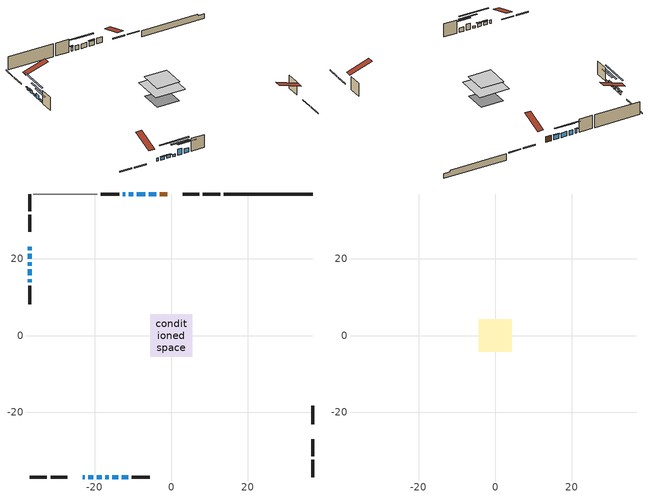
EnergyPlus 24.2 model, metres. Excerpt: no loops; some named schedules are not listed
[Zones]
conditioned space
 floor adiabatic (AdiabaticFloorConstruction): -5.54,-5.54 -5.54,5.54 5.54,5.54 5.54,-5.54 z2.97
 floor foundation (Slab1 construction): -4.03,-4.03 -4.03,4.03 4.03,4.03 4.03,-4.03 z-1.82
 wall outside (RimJoist1 construction): 12.74,36.93 8.25,36.93 / -36.93,-36.93 -32.43,-36.93 / -36.93,36.93 -36.93,32.43 / 36.93,-36.93 36.93,-32.43 z0.53:0.83
 wall outside (RimJoist2 construction): 7.32,36.93 2.96,36.93 / -31.5,-36.93 -27.14,-36.93 / -36.93,31.5 -36.93,27.14 / 36.93,-31.5 36.93,-27.14 z0.53:0.83
 wall outside (AdiabaticWallConstruction 1): -1.08,36.93 -3.04,36.93 z0.53:2.56
 wall outside (AdiabaticWallConstruction): -23.11,-36.93 -22.61,-36.93 z0.53:1.75; -3.96,36.93 -5.89,36.93 / -9.89,36.93 -11.11,36.93 / -12.03,36.93 -12.64,36.93 z0.53:2.21; -21.68,-36.93 -20.36,-36.93 / -36.93,21.31 -36.93,19.99 / -19.43,-36.93 -18.11,-36.93 z0.53:1.7; -36.93,23.11 -36.93,22.24 / -36.93,14.74 -36.93,13.88 z0.53:1.42; -17.18,-36.93 -16.34,-36.93 / -36.93,19.07 -36.93,18.22 z0.53:1.29; -6.82,36.93 -8.96,36.93 z0.53:2.18; -15.42,-36.93 -13.81,-36.93 z0.53:2.76; -12.89,-36.93 -11.26,-36.93 / -36.93,17.3 -36.93,15.67 z0.53:2.16
 wall outside (Wall1 construction): -13.57,36.93 -18.35,36.93 / -10.33,-36.93 -5.55,-36.93 / -36.93,12.95 -36.93,8.17 / 36.93,-23.1 36.93,-18.32 z0.53:5.41
 wall foundation (FoundationWall1 construction): 13.67,36.93,-1.82 13.67,36.93,0.53 34.6,36.93,0.53 34.6,36.93,-0.02 36.93,36.93,-0.02 36.93,36.93,-1.82
 wall adiabatic (Wall3 construction): -19.28,36.93 -36,36.93 z0.53:5.41
 window (WindowConstruction 12): -23.1,-36.93 -22.61,-36.93 z0.53:1.75
 window (WindowConstruction 7): -3.97,36.93 -5.89,36.93 z0.53:2.21
 window (WindowConstruction 8): -21.68,-36.93 -20.36,-36.93 z0.53:1.7
 window (WindowConstruction 9): -36.93,23.1 -36.93,22.24 z0.53:1.42
 window (WindowConstruction 10): -36.93,21.31 -36.93,19.99 z0.53:1.7
 window (WindowConstruction 11): -19.43,-36.93 -18.11,-36.93 z0.53:1.7
 window (WindowConstruction 13): -17.18,-36.93 -16.34,-36.93 z0.53:1.29
 window (WindowConstruction 14): -36.93,19.06 -36.93,18.23 z0.53:1.29
 window (WindowConstruction): -6.82,36.93 -8.96,36.93 z0.53:2.18
 window (WindowConstruction 1): -15.41,-36.93 -13.81,-36.93 z0.53:2.76
 window (WindowConstruction 2): -12.89,-36.93 -11.26,-36.93 z0.53:2.15
 window (WindowConstruction 3): -36.93,17.3 -36.93,15.67 z0.53:2.15
 window (WindowConstruction 4): -36.93,14.74 -36.93,13.88 z0.53:1.42
 window (WindowConstruction 5): -9.89,36.93 -11.11,36.93 z0.53:2.21
 window (WindowConstruction 6): -12.03,36.93 -12.64,36.93 z0.53:2.21
 door (Door): -1.08,36.93 -3.04,36.93 z0.53:2.56
 ceiling adiabatic (AdiabaticFloorConstruction): 5.54,-5.54 5.54,5.54 -5.54,5.54 -5.54,-5.54 z2.97
attic - vented
 floor to conditioned space (Floor1 construction Reversed): -4.24,-4.24 -4.24,4.24 4.24,4.24 4.24,-4.24 z5.41
 roof outside (Roof1 construction): -0.15,36.93,5.41 -0.15,28.66,8.16 2.03,28.66,8.16 2.03,36.93,5.41; -24.03,-36.93,5.41 -24.03,-28.66,8.16 -26.21,-28.66,8.16 -26.21,-36.93,5.41; -36.93,24.03,5.41 -28.66,24.03,8.16 -28.66,26.21,8.16 -36.93,26.21,5.41; 36.93,-24.03,5.41 28.66,-24.03,8.16 28.66,-26.21,8.16 36.93,-26.21,5.41
shading: -6.1,36.93 -3.76,36.93 -3.76,37.34 -6.1,37.34 z2.41; -20.16,-36.93 -21.88,-36.93 -21.88,-37.34 -20.16,-37.34 z1.9; -36.93,22.04 -36.93,23.31 -37.34,23.31 -37.34,22.04 z1.62; -36.93,19.79 -36.93,21.51 -37.34,21.51 -37.34,19.79 z1.9; -17.91,-36.93 -19.63,-36.93 -19.63,-37.34 -17.91,-37.34 z1.9; -11.25,-36.93 -22.27,-36.93 -22.27,-37.34 -11.25,-37.34 z6.38; -36.93,13.14 -36.93,24.15 -37.34,24.15 -37.34,13.14 z6.38; -11.56,36.93 -4.22,36.93 -4.22,37.34 -11.56,37.34 z4.78; -11.21,-36.93 -18.01,-36.93 -18.01,-37.34 -11.21,-37.34 z5.36; -8.66,-36.93 -15.49,-36.93 -15.49,-37.34 -8.66,-37.34 z4.75; -36.93,13.07 -36.93,19.9 -37.34,19.9 -37.34,13.07 z4.75; -36.93,11.28 -36.93,17.34 -37.34,17.34 -37.34,11.28 z4.02; -13.71,36.93 -7.29,36.93 -7.29,37.34 -13.71,37.34 z4.81; -12.84,36.93 -11.83,36.93 -11.83,37.34 -12.84,37.34 z2.41
[Building]
Building 1: Terrain=Suburbs
[Site:Location]
Toronto Intl AP_ON: Latitude {deg}=43.68; Longitude {deg}=-79.63; Time Zone {hr}=-5; Elevation {m}=173; Keep Site Location Information=Yes
[Site:GroundTemperature:Shallow]
4.59119, 2.66285, 2.50842, 3.42352, 7.09712, 10.7536, 13.9236, 15.9317, 16.1023, 14.4691, 11.3799, 7.83558
[Site:WaterMainsTemperature]
Calculation Method=Schedule; Temperature Schedule=mains temperature schedule
[Material] Roughness=Rough; Thermal Absorptance=0.9
Name | Thickness {m} | Conductivity {W/m-K} | Density {kg/m3} | Specific Heat {J/kg-K} | Solar Absorptance | Visible Absorptance
asphalt or fiberglass shingles | 0.00635 | 0.162714 | 1121.4 | 1465.45 | 0.4 | 0.4
ceiling loosefill ins | 0.0846667 | 0.0480833 | 16.02 | 1046.75 | 0.7 | 0.7
ceiling stud and cavity | 0.1397 | 0.0901559 | 65.682 | 1177.47 | 0.7 | 0.7
concrete 4.0 in. | 0.1016 | 1.803125 | 2242.8 | 837.4 | 0.7 | 0.7
concrete 8.0 in. | 0.2032 | 1.803125 | 2242.8 | 837.4 | 0.7 | 0.7
door material | 0.04445 | 0.053851 | 512.64 | 1214.23 | 0.7 | 0.7
exterior vertical ins | 0.00200675 | 0.029427 | 32.04 | 1214.23 | 0.7 | 0.7
floor covering | 0.0127 | 0.0433444 | 54.468 | 1339.84 | 0.6 | 0.6
floor rigid ins; wall rigid ins | 0.512978 | 0.029427 | 32.04 | 1214.23 | 0.7 | 0.7
floor stud and cavity | 0.1397 | 1.75129 | 37.0049 | 1207.88 | 0.7 | 0.7
furniture material conditioned space 1 | 0.1524 | 0.115458 | 640.8 | 1214.23 | 0.6 | 0.6
gypsum board | 0.0127 | 0.160291 | 801 | 837.4 | 0.6 | 0.6
gypsum board 1 | 0.0127 | 0.160291 | 801 | 837.4 | 0.7 | 0.7
osb sheathing 0.5 in. | 0.0127 | 0.115458 | 512.64 | 1214.23 | 0.7 | 0.7
osb sheathing 0.5 in. 1 | 0.0127 | 0.115458 | 512.64 | 1214.23 | 0.4 | 0.4
osb sheathing 0.75 in. | 0.01905 | 0.115458 | 512.64 | 1214.23 | 0.7 | 0.7
osb sheathing 2.0 in. | 0.0508 | 0.115458 | 512.64 | 1214.23 | 0.7 | 0.7
rim joist stud and cavity | 0.0508 | 0.0452492 | 125.044 | 1163.47 | 0.6 | 0.6
rim joist stud and cavity 1 | 0.0508 | 0.0351153 | 125.044 | 1163.47 | 0.6 | 0.6
wall stud and cavity | 0.1397 | 0.0823012 | 139.0536 | 1170.24 | 0.7 | 0.7
wall stud and cavity 1 | 0.1397 | 0.0750922 | 139.0536 | 1170.24 | 0.7 | 0.7
wall stud and cavity 2 | 0.0889 | 0.380278 | 52.3479 | 1209.89 | 0.7 | 0.7
wall stud and cavity 3 | 0.0889 | 0.391764 | 83.0341 | 1211.67 | 0.7 | 0.7
wood siding | 0.0254 | 0.102417 | 544.68 | 1172.36 | 0.4 | 0.4
wood siding 1; wood siding 2; wood siding 3 | 0.0254 | 0.102417 | 544.68 | 1172.36 | 0.7 | 0.7
[WindowMaterial:SimpleGlazingSystem]
Name | U-Factor {W/m2-K} | Solar Heat Gain Coefficient
WindowMaterial | 2.89692 | 0.65
WindowMaterial 1 | 2.975272 | 0.59
WindowMaterial 2 | 2.89578 | 0.69
WindowMaterial 3 | 3.03035 | 0.5
WindowMaterial 4 | 2.97868 | 0.55
WindowMaterial 5 | 2.90032 | 0.65
WindowMaterial 6 | 2.918492 | 0.67
WindowMaterial 7 | 2.97981 | 0.57
WindowMaterial 8 | 3.09565 | 0.61
WindowMaterial 9 | 3.04 | 0.48
[Construction]
AdiabaticFloorConstruction: floor stud and cavity, floor rigid ins, osb sheathing 0.75 in., floor covering
AdiabaticWallConstruction: wood siding 2, wall rigid ins, wall stud and cavity 2, gypsum board
AdiabaticWallConstruction 1: wood siding 3, wall rigid ins, wall stud and cavity 2, gypsum board
Door: door material
Floor1 construction Reversed: gypsum board, ceiling stud and cavity, ceiling loosefill ins
FoundationWall1 construction: concrete 8.0 in., gypsum board 1
furniture construction conditioned space 1: furniture material conditioned space 1
PartitionWallConstruction: gypsum board, wall stud and cavity 3, gypsum board
RimJoist1 construction: wood siding 1, osb sheathing 2.0 in., rim joist stud and cavity
RimJoist2 construction: wood siding 1, osb sheathing 2.0 in., rim joist stud and cavity 1
Roof1 construction: asphalt or fiberglass shingles
Slab1 construction: concrete 4.0 in.
Wall1 construction: wood siding, osb sheathing 0.5 in., wall stud and cavity, gypsum board
Wall3 construction: osb sheathing 0.5 in. 1, wall stud and cavity 1, gypsum board
WindowConstruction: WindowMaterial
WindowConstruction 1: WindowMaterial 1
WindowConstruction 10; WindowConstruction 8: WindowMaterial 6
WindowConstruction 11: WindowMaterial 7
WindowConstruction 12: WindowMaterial 8
WindowConstruction 13; WindowConstruction 14: WindowMaterial 9
WindowConstruction 2; WindowConstruction 3: WindowMaterial 2
WindowConstruction 4; WindowConstruction 9: WindowMaterial 3
WindowConstruction 5; WindowConstruction 6: WindowMaterial 4
WindowConstruction 7: WindowMaterial 5
[Zone] Multiplier=1; Part of Total Floor Area=Yes
Name | Volume {m3}
attic - vented | 32.2329
conditioned space | 582.3
[Space]
Name | Zone | Volume {m3}
attic - vented 1 | attic - vented | 32.2329
conditioned space 1 | conditioned space | 582.3
[ZoneInfiltration:EffectiveLeakageArea]
infil attic - vented 1: Zone or Space=attic - vented 1; Schedule=Always On Discrete; Effective Air Leakage Area {cm2}=2981.38; Stack Coefficient=0.000191637; Wind Coefficient=9.3532e-06
[ZoneMixing]
whole house fan mix: Zone or Space=attic - vented; Schedule=Always On Continuous; Design Flow Rate Calculation Method=Flow/Zone; Design Flow Rate {m3/s}=0; Source Zone or Space=conditioned space
[SurfaceProperty:ExposedFoundationPerimeter]
Slab1: Exposed Perimeter Calculation Method=TotalExposedPerimeter; Total Exposed Perimeter {m}=23.256
[InternalMass] Zone or ZoneList=conditioned space; Space or SpaceList=conditioned space 1
Name | Construction | Surface Area {m2}
furniture mass conditioned space 1 | furniture construction conditioned space 1 | 75.0919
partition wall mass | PartitionWallConstruction | 187.73
[Lights]
interior lighting: Zone or ZoneList or Space or SpaceList=conditioned space 1; Schedule=interior lighting schedule; Design Level Calculation Method=LightingLevel; Lighting Level {W}=343.2; Return Air Fraction=0; Fraction Radiant=0.6; Fraction Visible=0.2; Fraction Replaceable=1
[People]
occupants: Zone or ZoneList or Space or SpaceList=conditioned space 1; Number of People Schedule=occupants schedule; Number of People Calculation Method=People; Number of People=3; Fraction Radiant=0.314171; Sensible Heat Fraction=0.56303; Activity Level Schedule=occupants activity schedule; Carbon Dioxide Generation Rate {m3/s-W}=0; Enable ASHRAE 55 Comfort Warnings=No; Mean Radiant Temperature Calculation Type=EnclosureAveraged
[ElectricEquipment] Zone or ZoneList or Space or SpaceList=conditioned space 1; Design Level Calculation Method=EquipmentLevel
Name | Schedule | Design Level {W} | Fraction Latent | Fraction Radiant | Fraction Lost
clothes dryer | clothes dryer schedule | 140.772 | 0.015 | 0.081 | 0.85
clothes washer | clothes washer schedule | 32.1985 | 0.03 | 0.162 | 0.7
cooking range | cooking range schedule | 208.969 | 0.08 | 0.432 | 0.2
dishwasher | dishwasher schedule | 66.8632 | 0.3 | 0.18 | 0.4
fridge | fridge schedule | 72.9452 | 0 | 0.6 | 0
mech vent bath fan 0 | mech vent bath fan 0 schedule | 50.2 | 0 | 0 | 1
mech vent bath fan 1 | mech vent bath fan 1 schedule | 50.2 | 0 | 0 | 1
mech vent house fan | mech vent house fan schedule | 0 | 0 | 0 | 1
mech vent house fan cfis | mech vent house fan cfis schedule | 0 | 0 | 0 | 0
mech vent range fan 0 | mech vent range fan 0 schedule | 57 | 0 | 0 | 1
misc plug loads | misc plug loads schedule | 494.7 | 0.045 | 0.513 | 0.1
whole house fan | Always On Discrete | 0 | 0 | 0 | 1
[OtherEquipment] Zone or ZoneList or Space or SpaceList=conditioned space 1; Design Level Calculation Method=EquipmentLevel
Name | Fuel Type | Schedule | Design Level {W} | Fraction Latent | Fraction Radiant | Fraction Lost
clothes dryer 1 | Electricity | clothes dryer schedule | 0 | 0.015 | 0.081 | 0.85
cooking range 1 | Electricity | cooking range schedule | 0 | 0.08 | 0.432 | 0.2
general water use latent | None | general water use schedule | 59.3978 | 1 | 0 | 0
general water use sensible | None | general water use schedule | -58.539 | 0 | 0.6 | 0
mech vent house fan latent load | None | Always On Discrete | 0 | 1 | 0 | 0
mech vent house fan sensible load | None | Always On Discrete | 0 | 0 | 0 | 0
water heater energy adjustment1 | NaturalGas | Always On Discrete | 0.01 | 0 | 0 | 1
[ZoneInfiltration:DesignFlowRate] Zone or ZoneList or Space or SpaceList=conditioned space 1; Schedule=Always On Discrete; Design Flow Rate Calculation Method=Flow/Zone; Design Flow Rate {m3/s}=0
infil flow; natural vent flow; whole house fan flow
[Foundation:Kiva]
Foundation Kiva 1: Initial Indoor Air Temperature {C}=18; Wall Height Above Grade {m}=0.530017; Wall Depth Below Slab {m}=0.2032; Custom Block Material Name 1=exterior vertical ins; Custom Block Depth 1 {m}=2.350008; Custom Block X Position 1 {m}=0.2159; Custom Block Z Position 1 {m}=0
[Foundation:Kiva:Settings]
Soil Conductivity {W/m-K}=0.849921; Soil Density {kg/m3}=1842.3; Soil Specific Heat {J/kg-K}=418.7; Ground Solar Absorptivity=0.9; Ground Thermal Absorptivity=0.9; Ground Surface Roughness {m}=0.03; Far-Field Width {m}=40; Deep-Ground Boundary Condition=ZeroFlux; Deep-Ground Depth {m}=40; Minimum Cell Dimension {m}=0.2; Maximum Cell Growth Coefficient=3; Simulation Timestep=Timestep
[Exterior:Lights]
exterior lighting: Schedule=exterior lighting schedule; Design Level {W}=75.6
[Schedule:Constant]
Name | Hourly Value
Always On Continuous; mech vent house fan schedule; mech vent house fan cfis schedule; Always On Discrete | 1
occupants activity schedule | 117.228
fridge schedule | 0
[Schedule:Week:Daily]
interior lighting schedule Week Rule - Jan1-Jan27: interior lighting schedule day, interior lighting schedule day, interior lighting schedule day, interior lighting schedule day, interior lighting schedule day, interior lighting schedule day, interior lighting schedule day, interior lighting schedule default day, interior lighting schedule default day, interior lighting schedule default day, interior lighting schedule default day, interior lighting schedule default day
interior lighting schedule Week Rule - Jan28-Feb3: interior lighting schedule day, interior lighting schedule day, interior lighting schedule day, interior lighting schedule day, interior lighting schedule day 1, interior lighting schedule day 1, interior lighting schedule day 1, interior lighting schedule default day, interior lighting schedule default day, interior lighting schedule default day, interior lighting schedule default day, interior lighting schedule default day
interior lighting schedule Week Rule - Feb4-Feb24: interior lighting schedule day 1, interior lighting schedule day 1, interior lighting schedule day 1, interior lighting schedule day 1, interior lighting schedule day 1, interior lighting schedule day 1, interior lighting schedule day 1, interior lighting schedule default day, interior lighting schedule default day, interior lighting schedule default day, interior lighting schedule default day, interior lighting schedule default day
interior lighting schedule Week Rule - Feb25-Mar3: interior lighting schedule day 1, interior lighting schedule day 1, interior lighting schedule day 1, interior lighting schedule day 1, interior lighting schedule day 2, interior lighting schedule day 2, interior lighting schedule day 2, interior lighting schedule default day, interior lighting schedule default day, interior lighting schedule default day, interior lighting schedule default day, interior lighting schedule default day
interior lighting schedule Week Rule - Mar4-Mar31: interior lighting schedule day 2, interior lighting schedule day 2, interior lighting schedule day 2, interior lighting schedule day 2, interior lighting schedule day 2, interior lighting schedule day 2, interior lighting schedule day 2, interior lighting schedule default day, interior lighting schedule default day, interior lighting schedule default day, interior lighting schedule default day, interior lighting schedule default day
interior lighting schedule Week Rule - Apr1-Apr28: interior lighting schedule day 3, interior lighting schedule day 3, interior lighting schedule day 3, interior lighting schedule day 3, interior lighting schedule day 3, interior lighting schedule day 3, interior lighting schedule day 3, interior lighting schedule default day, interior lighting schedule default day, interior lighting schedule default day, interior lighting schedule default day, interior lighting schedule default day
interior lighting schedule Week Rule - Apr29-May5: interior lighting schedule day 3, interior lighting schedule day 3, interior lighting schedule day 4, interior lighting schedule day 4, interior lighting schedule day 4, interior lighting schedule day 4, interior lighting schedule day 4, interior lighting schedule default day, interior lighting schedule default day, interior lighting schedule default day, interior lighting schedule default day, interior lighting schedule default day
interior lighting schedule Week Rule - May6-May26: interior lighting schedule day 4, interior lighting schedule day 4, interior lighting schedule day 4, interior lighting schedule day 4, interior lighting schedule day 4, interior lighting schedule day 4, interior lighting schedule day 4, interior lighting schedule default day, interior lighting schedule default day, interior lighting schedule default day, interior lighting schedule default day, interior lighting schedule default day
interior lighting schedule Week Rule - May27-Jun2: interior lighting schedule day 4, interior lighting schedule day 4, interior lighting schedule day 4, interior lighting schedule day 4, interior lighting schedule day 4, interior lighting schedule day 5, interior lighting schedule day 5, interior lighting schedule default day, interior lighting schedule default day, interior lighting schedule default day, interior lighting schedule default day, interior lighting schedule default day
interior lighting schedule Week Rule - Jun3-Jun30: interior lighting schedule day 5, interior lighting schedule day 5, interior lighting schedule day 5, interior lighting schedule day 5, interior lighting schedule day 5, interior lighting schedule day 5, interior lighting schedule day 5, interior lighting schedule default day, interior lighting schedule default day, interior lighting schedule default day, interior lighting schedule default day, interior lighting schedule default day
interior lighting schedule Week Rule - Jul1-Jul28: interior lighting schedule day 6, interior lighting schedule day 6, interior lighting schedule day 6, interior lighting schedule day 6, interior lighting schedule day 6, interior lighting schedule day 6, interior lighting schedule day 6, interior lighting schedule default day, interior lighting schedule default day, interior lighting schedule default day, interior lighting schedule default day, interior lighting schedule default day
interior lighting schedule Week Rule - Jul29-Aug4: interior lighting schedule day 6, interior lighting schedule day 6, interior lighting schedule day 6, interior lighting schedule day 7, interior lighting schedule day 7, interior lighting schedule day 7, interior lighting schedule day 7, interior lighting schedule default day, interior lighting schedule default day, interior lighting schedule default day, interior lighting schedule default day, interior lighting schedule default day
interior lighting schedule Week Rule - Aug5-Aug25: interior lighting schedule day 7, interior lighting schedule day 7, interior lighting schedule day 7, interior lighting schedule day 7, interior lighting schedule day 7, interior lighting schedule day 7, interior lighting schedule day 7, interior lighting schedule default day, interior lighting schedule default day, interior lighting schedule default day, interior lighting schedule default day, interior lighting schedule default day
interior lighting schedule Week Rule - Aug26-Sep1: interior lighting schedule day 7, interior lighting schedule day 7, interior lighting schedule day 7, interior lighting schedule day 7, interior lighting schedule day 7, interior lighting schedule day 7, interior lighting schedule day 8, interior lighting schedule default day, interior lighting schedule default day, interior lighting schedule default day, interior lighting schedule default day, interior lighting schedule default day
interior lighting schedule Week Rule - Sep2-Sep29: interior lighting schedule day 8, interior lighting schedule day 8, interior lighting schedule day 8, interior lighting schedule day 8, interior lighting schedule day 8, interior lighting schedule day 8, interior lighting schedule day 8, interior lighting schedule default day, interior lighting schedule default day, interior lighting schedule default day, interior lighting schedule default day, interior lighting schedule default day
interior lighting schedule Week Rule - Sep30-Oct6: interior lighting schedule day 8, interior lighting schedule day 9, interior lighting schedule day 9, interior lighting schedule day 9, interior lighting schedule day 9, interior lighting schedule day 9, interior lighting schedule day 9, interior lighting schedule default day, interior lighting schedule default day, interior lighting schedule default day, interior lighting schedule default day, interior lighting schedule default day
interior lighting schedule Week Rule - Oct7-Oct27: interior lighting schedule day 9, interior lighting schedule day 9, interior lighting schedule day 9, interior lighting schedule day 9, interior lighting schedule day 9, interior lighting schedule day 9, interior lighting schedule day 9, interior lighting schedule default day, interior lighting schedule default day, interior lighting schedule default day, interior lighting schedule default day, interior lighting schedule default day
interior lighting schedule Week Rule - Oct28-Nov3: interior lighting schedule day 9, interior lighting schedule day 9, interior lighting schedule day 9, interior lighting schedule day 9, interior lighting schedule day 10, interior lighting schedule day 10, interior lighting schedule day 10, interior lighting schedule default day, interior lighting schedule default day, interior lighting schedule default day, interior lighting schedule default day, interior lighting schedule default day
interior lighting schedule Week Rule - Nov4-Nov24: interior lighting schedule day 10, interior lighting schedule day 10, interior lighting schedule day 10, interior lighting schedule day 10, interior lighting schedule day 10, interior lighting schedule day 10, interior lighting schedule day 10, interior lighting schedule default day, interior lighting schedule default day, interior lighting schedule default day, interior lighting schedule default day, interior lighting schedule default day
interior lighting schedule Week Rule - Nov25-Dec1: interior lighting schedule day 10, interior lighting schedule day 10, interior lighting schedule day 10, interior lighting schedule day 10, interior lighting schedule day 10, interior lighting schedule day 10, interior lighting schedule day 11, interior lighting schedule default day, interior lighting schedule default day, interior lighting schedule default day, interior lighting schedule default day, interior lighting schedule default day
interior lighting schedule Week Rule - Dec2-Dec31: interior lighting schedule day 11, interior lighting schedule day 11, interior lighting schedule day 11, interior lighting schedule day 11, interior lighting schedule day 11, interior lighting schedule day 11, interior lighting schedule day 11, interior lighting schedule default day, interior lighting schedule default day, interior lighting schedule default day, interior lighting schedule default day, interior lighting schedule default day
occupants schedule Week Rule - Jan1-Dec31: occupants schedule day, occupants schedule day, occupants schedule day, occupants schedule day, occupants schedule day, occupants schedule day, occupants schedule day, occupants schedule default day, occupants schedule default day, occupants schedule default day, occupants schedule default day, occupants schedule default day
clothes dryer schedule Week Rule - Jan1-Dec31: clothes dryer schedule day, clothes dryer schedule day, clothes dryer schedule day, clothes dryer schedule day, clothes dryer schedule day, clothes dryer schedule day, clothes dryer schedule day, clothes dryer schedule default day, clothes dryer schedule default day, clothes dryer schedule default day, clothes dryer schedule default day, clothes dryer schedule default day
clothes washer schedule Week Rule - Jan1-Dec31: clothes washer schedule day, clothes washer schedule day, clothes washer schedule day, clothes washer schedule day, clothes washer schedule day, clothes washer schedule day, clothes washer schedule day, clothes washer schedule default day, clothes washer schedule default day, clothes washer schedule default day, clothes washer schedule default day, clothes washer schedule default day
cooking range schedule Week Rule - Jan1-Dec31: cooking range schedule day, cooking range schedule day, cooking range schedule day, cooking range schedule day, cooking range schedule day, cooking range schedule day, cooking range schedule day, cooking range schedule default day, cooking range schedule default day, cooking range schedule default day, cooking range schedule default day, cooking range schedule default day
dishwasher schedule Week Rule - Jan1-Dec31: dishwasher schedule day, dishwasher schedule day, dishwasher schedule day, dishwasher schedule day, dishwasher schedule day, dishwasher schedule day, dishwasher schedule day, dishwasher schedule default day, dishwasher schedule default day, dishwasher schedule default day, dishwasher schedule default day, dishwasher schedule default day
mech vent bath fan 0 schedule Week Rule - Jan1-Dec31: mech vent bath fan 0 schedule day, mech vent bath fan 0 schedule day, mech vent bath fan 0 schedule day, mech vent bath fan 0 schedule day, mech vent bath fan 0 schedule day, mech vent bath fan 0 schedule day, mech vent bath fan 0 schedule day, mech vent bath fan 0 schedule default day, mech vent bath fan 0 schedule default day, mech vent bath fan 0 schedule default day, mech vent bath fan 0 schedule default day, mech vent bath fan 0 schedule default day
mech vent bath fan 1 schedule Week Rule - Jan1-Dec31: mech vent bath fan 1 schedule day, mech vent bath fan 1 schedule day, mech vent bath fan 1 schedule day, mech vent bath fan 1 schedule day, mech vent bath fan 1 schedule day, mech vent bath fan 1 schedule day, mech vent bath fan 1 schedule day, mech vent bath fan 1 schedule default day, mech vent bath fan 1 schedule default day, mech vent bath fan 1 schedule default day, mech vent bath fan 1 schedule default day, mech vent bath fan 1 schedule default day
mech vent range fan 0 schedule Week Rule - Jan1-Dec31: mech vent range fan 0 schedule day, mech vent range fan 0 schedule day, mech vent range fan 0 schedule day, mech vent range fan 0 schedule day, mech vent range fan 0 schedule day, mech vent range fan 0 schedule day, mech vent range fan 0 schedule day, mech vent range fan 0 schedule default day, mech vent range fan 0 schedule default day, mech vent range fan 0 schedule default day, mech vent range fan 0 schedule default day, mech vent range fan 0 schedule default day
misc plug loads schedule Week Rule - Jan1-Dec31: misc plug loads schedule day, misc plug loads schedule day, misc plug loads schedule day, misc plug loads schedule day, misc plug loads schedule day, misc plug loads schedule day, misc plug loads schedule day, misc plug loads schedule default day, misc plug loads schedule default day, misc plug loads schedule default day, misc plug loads schedule default day, misc plug loads schedule default day
general water use schedule Week Rule - Jan1-Dec31: general water use schedule day, general water use schedule day, general water use schedule day, general water use schedule day, general water use schedule day, general water use schedule day, general water use schedule day, general water use schedule default day, general water use schedule default day, general water use schedule default day, general water use schedule default day, general water use schedule default day
exterior lighting schedule Week Rule - Jan1-Jan27: exterior lighting schedule day, exterior lighting schedule day, exterior lighting schedule day, exterior lighting schedule day, exterior lighting schedule day, exterior lighting schedule day, exterior lighting schedule day, exterior lighting schedule default day, exterior lighting schedule default day, exterior lighting schedule default day, exterior lighting schedule default day, exterior lighting schedule default day
exterior lighting schedule Week Rule - Jan28-Feb3: exterior lighting schedule day, exterior lighting schedule day, exterior lighting schedule day, exterior lighting schedule day, exterior lighting schedule day 1, exterior lighting schedule day 1, exterior lighting schedule day 1, exterior lighting schedule default day, exterior lighting schedule default day, exterior lighting schedule default day, exterior lighting schedule default day, exterior lighting schedule default day
exterior lighting schedule Week Rule - Feb4-Feb24: exterior lighting schedule day 1, exterior lighting schedule day 1, exterior lighting schedule day 1, exterior lighting schedule day 1, exterior lighting schedule day 1, exterior lighting schedule day 1, exterior lighting schedule day 1, exterior lighting schedule default day, exterior lighting schedule default day, exterior lighting schedule default day, exterior lighting schedule default day, exterior lighting schedule default day
exterior lighting schedule Week Rule - Feb25-Mar3: exterior lighting schedule day 1, exterior lighting schedule day 1, exterior lighting schedule day 1, exterior lighting schedule day 1, exterior lighting schedule day 2, exterior lighting schedule day 2, exterior lighting schedule day 2, exterior lighting schedule default day, exterior lighting schedule default day, exterior lighting schedule default day, exterior lighting schedule default day, exterior lighting schedule default day
exterior lighting schedule Week Rule - Mar4-Mar31: exterior lighting schedule day 2, exterior lighting schedule day 2, exterior lighting schedule day 2, exterior lighting schedule day 2, exterior lighting schedule day 2, exterior lighting schedule day 2, exterior lighting schedule day 2, exterior lighting schedule default day, exterior lighting schedule default day, exterior lighting schedule default day, exterior lighting schedule default day, exterior lighting schedule default day
exterior lighting schedule Week Rule - Apr1-Apr28: exterior lighting schedule day 3, exterior lighting schedule day 3, exterior lighting schedule day 3, exterior lighting schedule day 3, exterior lighting schedule day 3, exterior lighting schedule day 3, exterior lighting schedule day 3, exterior lighting schedule default day, exterior lighting schedule default day, exterior lighting schedule default day, exterior lighting schedule default day, exterior lighting schedule default day
exterior lighting schedule Week Rule - Apr29-May5: exterior lighting schedule day 3, exterior lighting schedule day 3, exterior lighting schedule day 4, exterior lighting schedule day 4, exterior lighting schedule day 4, exterior lighting schedule day 4, exterior lighting schedule day 4, exterior lighting schedule default day, exterior lighting schedule default day, exterior lighting schedule default day, exterior lighting schedule default day, exterior lighting schedule default day
exterior lighting schedule Week Rule - May6-May26: exterior lighting schedule day 4, exterior lighting schedule day 4, exterior lighting schedule day 4, exterior lighting schedule day 4, exterior lighting schedule day 4, exterior lighting schedule day 4, exterior lighting schedule day 4, exterior lighting schedule default day, exterior lighting schedule default day, exterior lighting schedule default day, exterior lighting schedule default day, exterior lighting schedule default day
exterior lighting schedule Week Rule - May27-Jun2: exterior lighting schedule day 4, exterior lighting schedule day 4, exterior lighting schedule day 4, exterior lighting schedule day 4, exterior lighting schedule day 4, exterior lighting schedule day 5, exterior lighting schedule day 5, exterior lighting schedule default day, exterior lighting schedule default day, exterior lighting schedule default day, exterior lighting schedule default day, exterior lighting schedule default day
exterior lighting schedule Week Rule - Jun3-Jun30: exterior lighting schedule day 5, exterior lighting schedule day 5, exterior lighting schedule day 5, exterior lighting schedule day 5, exterior lighting schedule day 5, exterior lighting schedule day 5, exterior lighting schedule day 5, exterior lighting schedule default day, exterior lighting schedule default day, exterior lighting schedule default day, exterior lighting schedule default day, exterior lighting schedule default day
exterior lighting schedule Week Rule - Jul1-Jul28: exterior lighting schedule day 6, exterior lighting schedule day 6, exterior lighting schedule day 6, exterior lighting schedule day 6, exterior lighting schedule day 6, exterior lighting schedule day 6, exterior lighting schedule day 6, exterior lighting schedule default day, exterior lighting schedule default day, exterior lighting schedule default day, exterior lighting schedule default day, exterior lighting schedule default day
exterior lighting schedule Week Rule - Jul29-Aug4: exterior lighting schedule day 6, exterior lighting schedule day 6, exterior lighting schedule day 6, exterior lighting schedule day 7, exterior lighting schedule day 7, exterior lighting schedule day 7, exterior lighting schedule day 7, exterior lighting schedule default day, exterior lighting schedule default day, exterior lighting schedule default day, exterior lighting schedule default day, exterior lighting schedule default day
exterior lighting schedule Week Rule - Aug5-Aug25: exterior lighting schedule day 7, exterior lighting schedule day 7, exterior lighting schedule day 7, exterior lighting schedule day 7, exterior lighting schedule day 7, exterior lighting schedule day 7, exterior lighting schedule day 7, exterior lighting schedule default day, exterior lighting schedule default day, exterior lighting schedule default day, exterior lighting schedule default day, exterior lighting schedule default day
exterior lighting schedule Week Rule - Aug26-Sep1: exterior lighting schedule day 7, exterior lighting schedule day 7, exterior lighting schedule day 7, exterior lighting schedule day 7, exterior lighting schedule day 7, exterior lighting schedule day 7, exterior lighting schedule day 8, exterior lighting schedule default day, exterior lighting schedule default day, exterior lighting schedule default day, exterior lighting schedule default day, exterior lighting schedule default day
exterior lighting schedule Week Rule - Sep2-Sep29: exterior lighting schedule day 8, exterior lighting schedule day 8, exterior lighting schedule day 8, exterior lighting schedule day 8, exterior lighting schedule day 8, exterior lighting schedule day 8, exterior lighting schedule day 8, exterior lighting schedule default day, exterior lighting schedule default day, exterior lighting schedule default day, exterior lighting schedule default day, exterior lighting schedule default day
exterior lighting schedule Week Rule - Sep30-Oct6: exterior lighting schedule day 8, exterior lighting schedule day 9, exterior lighting schedule day 9, exterior lighting schedule day 9, exterior lighting schedule day 9, exterior lighting schedule day 9, exterior lighting schedule day 9, exterior lighting schedule default day, exterior lighting schedule default day, exterior lighting schedule default day, exterior lighting schedule default day, exterior lighting schedule default day
[Schedule:Year]
interior lighting schedule: interior lighting schedule Week Rule - Jan1-Jan27, 1, 1, 1, 27, interior lighting schedule Week Rule - Jan28-Feb3, 1, 28, 2, 3, interior lighting schedule Week Rule - Feb4-Feb24, 2, 4, 2, 24, interior lighting schedule Week Rule - Feb25-Mar3, 2, 25, 3, 3, interior lighting schedule Week Rule - Mar4-Mar31, 3, 4, 3, 31, interior lighting schedule Week Rule - Apr1-Apr28, 4, 1, 4, 28, interior lighting schedule Week Rule - Apr29-May5, 4, 29, 5, 5, interior lighting schedule Week Rule - May6-May26, 5, 6, 5, 26, interior lighting schedule Week Rule - May27-Jun2, 5, 27, 6, 2, interior lighting schedule Week Rule - Jun3-Jun30, 6, 3, 6, 30, interior lighting schedule Week Rule - Jul1-Jul28, 7, 1, 7, 28, interior lighting schedule Week Rule - Jul29-Aug4, 7, 29, 8, 4, interior lighting schedule Week Rule - Aug5-Aug25, 8, 5, 8, 25, interior lighting schedule Week Rule - Aug26-Sep1, 8, 26, 9, 1, interior lighting schedule Week Rule - Sep2-Sep29, 9, 2, 9, 29, interior lighting schedule Week Rule - Sep30-Oct6, 9, 30, 10, 6, interior lighting schedule Week Rule - Oct7-Oct27, 10, 7, 10, 27, interior lighting schedule Week Rule - Oct28-Nov3, 10, 28, 11, 3, interior lighting schedule Week Rule - Nov4-Nov24, 11, 4, 11, 24, interior lighting schedule Week Rule - Nov25-Dec1, 11, 25, 12, 1, interior lighting schedule Week Rule - Dec2-Dec31, 12, 2, 12, 31
occupants schedule: occupants schedule Week Rule - Jan1-Dec31, 1, 1, 12, 31
clothes dryer schedule: clothes dryer schedule Week Rule - Jan1-Dec31, 1, 1, 12, 31
clothes washer schedule: clothes washer schedule Week Rule - Jan1-Dec31, 1, 1, 12, 31
cooking range schedule: cooking range schedule Week Rule - Jan1-Dec31, 1, 1, 12, 31
dishwasher schedule: dishwasher schedule Week Rule - Jan1-Dec31, 1, 1, 12, 31
mech vent bath fan 0 schedule: mech vent bath fan 0 schedule Week Rule - Jan1-Dec31, 1, 1, 12, 31
mech vent bath fan 1 schedule: mech vent bath fan 1 schedule Week Rule - Jan1-Dec31, 1, 1, 12, 31
mech vent range fan 0 schedule: mech vent range fan 0 schedule Week Rule - Jan1-Dec31, 1, 1, 12, 31
misc plug loads schedule: misc plug loads schedule Week Rule - Jan1-Dec31, 1, 1, 12, 31
general water use schedule: general water use schedule Week Rule - Jan1-Dec31, 1, 1, 12, 31
exterior lighting schedule: exterior lighting schedule Week Rule - Jan1-Jan27, 1, 1, 1, 27, exterior lighting schedule Week Rule - Jan28-Feb3, 1, 28, 2, 3, exterior lighting schedule Week Rule - Feb4-Feb24, 2, 4, 2, 24, exterior lighting schedule Week Rule - Feb25-Mar3, 2, 25, 3, 3, exterior lighting schedule Week Rule - Mar4-Mar31, 3, 4, 3, 31, exterior lighting schedule Week Rule - Apr1-Apr28, 4, 1, 4, 28, exterior lighting schedule Week Rule - Apr29-May5, 4, 29, 5, 5, exterior lighting schedule Week Rule - May6-May26, 5, 6, 5, 26, exterior lighting schedule Week Rule - May27-Jun2, 5, 27, 6, 2, exterior lighting schedule Week Rule - Jun3-Jun30, 6, 3, 6, 30, exterior lighting schedule Week Rule - Jul1-Jul28, 7, 1, 7, 28, exterior lighting schedule Week Rule - Jul29-Aug4, 7, 29, 8, 4, exterior lighting schedule Week Rule - Aug5-Aug25, 8, 5, 8, 25, exterior lighting schedule Week Rule - Aug26-Sep1, 8, 26, 9, 1, exterior lighting schedule Week Rule - Sep2-Sep29, 9, 2, 9, 29, exterior lighting schedule Week Rule - Sep30-Oct6, 9, 30, 10, 6, exterior lighting schedule Week Rule - Oct7-Oct27, 10, 7, 10, 27, exterior lighting schedule Week Rule - Oct28-Nov3, 10, 28, 11, 3, exterior lighting schedule Week Rule - Nov4-Nov24, 11, 4, 11, 24, exterior lighting schedule Week Rule - Nov25-Dec1, 11, 25, 12, 1, exterior lighting schedule Week Rule - Dec2-Dec31, 12, 2, 12, 31
[Schedule:Compact]
mains temperature schedule: Through: 01/01, For: AllDays, Until: 24:00, 8.43722, Through: 01/02, For: AllDays, Until: 24:00, 8.37111, Through: 01/03, For: AllDays, Until: 24:00, 8.30611, Through: 01/04, For: AllDays, Until: 24:00, 8.24222, Through: 01/05, For: AllDays, Until: 24:00, 8.17944, Through: 01/06, For: AllDays, Until: 24:00, 8.11833, Through: 01/07, For: AllDays, Until: 24:00, 8.05833, Through: 01/08, For: AllDays, Until: 24:00, 7.99944, Through: 01/09, For: AllDays, Until: 24:00, 7.94222, Through: 01/10, For: AllDays, Until: 24:00, 7.88611, Through: 01/11, For: AllDays, Until: 24:00, 7.83167, Through: 01/12, For: AllDays, Until: 24:00, 7.77833, Through: 01/13, For: AllDays, Until: 24:00, 7.72611, Through: 01/14, For: AllDays, Until: 24:00, 7.67556, Through: 01/15, For: AllDays, Until: 24:00, 7.62667, Through: 01/16, For: AllDays, Until: 24:00, 7.57889, Through: 01/17, For: AllDays, Until: 24:00, 7.53278, Through: 01/18, For: AllDays, Until: 24:00, 7.48778, Through: 01/19, For: AllDays, Until: 24:00, 7.44444, Through: 01/20, For: AllDays, Until: 24:00, 7.40278, Through: 01/21, For: AllDays, Until: 24:00, 7.36278, Through: 01/22, For: AllDays, Until: 24:00, 7.32389, Through: 01/23, For: AllDays, Until: 24:00, 7.28667, Through: 01/24, For: AllDays, Until: 24:00, 7.25056, Through: 01/25, For: AllDays, Until: 24:00, 7.21667, Through: 01/26, For: AllDays, Until: 24:00, 7.18389, Through: 01/27, For: AllDays, Until: 24:00, 7.15278, Through: 01/28, For: AllDays, Until: 24:00, 7.12333, Through: 01/29, For: AllDays, Until: 24:00, 7.09556, Through: 01/30, For: AllDays, Until: 24:00, 7.06944, Through: 01/31, For: AllDays, Until: 24:00, 7.04444, Through: 02/01, For: AllDays, Until: 24:00, 7.02167, Through: 02/02, For: AllDays, Until: 24:00, 7, Through: 02/03, For: AllDays, Until: 24:00, 6.98, Through: 02/04, For: AllDays, Until: 24:00, 6.96222, Through: 02/05, For: AllDays, Until: 24:00, 6.94556, Through: 02/06, For: AllDays, Until: 24:00, 6.93056, Through: 02/07, For: AllDays, Until: 24:00, 6.91722, Through: 02/08, For: AllDays, Until: 24:00, 6.90556, Through: 02/09, For: AllDays, Until: 24:00, 6.89556, Through: 02/10, For: AllDays, Until: 24:00, 6.88722, Through: 02/11, For: AllDays, Until: 24:00, 6.88056, Through: 02/12, For: AllDays, Until: 24:00, 6.875, Through: 02/13, For: AllDays, Until: 24:00, 6.87167, Through: 02/14, For: AllDays, Until: 24:00, 6.87, Through: 02/15, For: AllDays, Until: 24:00, 6.87, Through: 02/16, For: AllDays, Until: 24:00, 6.87167, Through: 02/17, For: AllDays, Until: 24:00, 6.875, Through: 02/18, For: AllDays, Until: 24:00, 6.88, Through: 02/19, For: AllDays, Until: 24:00, 6.88611, Through: 02/20, For: AllDays, Until: 24:00, 6.89444, Through: 02/21, For: AllDays, Until: 24:00, 6.90444, Through: 02/22, For: AllDays, Until: 24:00, 6.91611, Through: 02/23, For: AllDays, Until: 24:00, 6.92889, Through: 02/24, For: AllDays, Until: 24:00, 6.94389, Through: 02/25, For: AllDays, Until: 24:00, 6.96056, Through: 02/26, For: AllDays, Until: 24:00, 6.97833, Through: 02/27, For: AllDays, Until: 24:00, 6.99833, Through: 02/28, For: AllDays, Until: 24:00, 7.01944, Through: 03/01, For: AllDays, Until: 24:00, 7.04222, Through: 03/02, For: AllDays, Until: 24:00, 7.06667, Through: 03/03, For: AllDays, Until: 24:00, 7.09278, Through: 03/04, For: AllDays, Until: 24:00, 7.12056, Through: 03/05, For: AllDays, Until: 24:00, 7.15, Through: 03/06, For: AllDays, Until: 24:00, 7.18111, Through: 03/07, For: AllDays, Until: 24:00, 7.21333, Through: 03/08, For: AllDays, Until: 24:00, 7.24722, Through: 03/09, For: AllDays, Until: 24:00, 7.28278, Through: 03/10, For: AllDays, Until: 24:00, 7.32, Through: 03/11, For: AllDays, Until: 24:00, 7.35889, Through: 03/12, For: AllDays, Until: 24:00, 7.39889, Through: 03/13, For: AllDays, Until: 24:00, 7.44056, Through: 03/14, For: AllDays, Until: 24:00, 7.48389, Through: 03/15, For: AllDays, Until: 24:00, 7.52833, Through: 03/16, For: AllDays, Until: 24:00, 7.57444, Through: 03/17, For: AllDays, Until: 24:00, 7.62222, Through: 03/18, For: AllDays, Until: 24:00, 7.67111, Through: 03/19, For: AllDays, Until: 24:00, 7.72111, Through: 03/20, For: AllDays, Until: 24:00, 7.77333, Through: 03/21, For: AllDays, Until: 24:00, 7.82611, Through: 03/22, For: AllDays, Until: 24:00, 7.88111, Through: 03/23, For: AllDays, Until: 24:00, 7.93667, Through: 03/24, For: AllDays, Until: 24:00, 7.99389, Through: 03/25, For: AllDays, Until: 24:00, 8.05278, Through: 03/26, For: AllDays, Until: 24:00, 8.11278, Through: 03/27, For: AllDays, Until: 24:00, 8.17389, Through: 03/28, For: AllDays, Until: 24:00, 8.23611, Through: 03/29, For: AllDays, Until: 24:00, 8.3, Through: 03/30, For: AllDays, Until: 24:00, 8.365, Through: 03/31, For: AllDays, Until: 24:00, 8.43111, Through: 04/01, For: AllDays, Until: 24:00, 8.49833, Through: 04/02, For: AllDays, Until: 24:00, 8.56722, Through: 04/03, For: AllDays, Until: 24:00, 8.63667, Through: 04/04, For: AllDays, Until: 24:00, 8.70778, Through: 04/05, For: AllDays, Until: 24:00, 8.77944, Through: 04/06, For: AllDays, Until: 24:00, 8.85278, Through: 04/07, For: AllDays, Until: 24:00, 8.92667, Through: 04/08, For: AllDays, Until: 24:00, 9.00222, Through: 04/09, For: AllDays, Until: 24:00, 9.07833, Through: 04/10, For: AllDays, Until: 24:00, 9.15556, Through: 04/11, For: AllDays, Until: 24:00, 9.23389, Through: 04/12, For: AllDays, Until: 24:00, 9.31278, Through: 04/13, For: AllDays, Until: 24:00, 9.39278, Through: 04/14, For: AllDays, Until: 24:00, 9.47389, Through: 04/15, For: AllDays, Until: 24:00, 9.55611, Through: 04/16, For: AllDays, Until: 24:00, 9.63833, Through: 04/17, For: AllDays, Until: 24:00, 9.72222, Through: 04/18, For: AllDays, Until: 24:00, 9.80667, Through: 04/19, For: AllDays, Until: 24:00, 9.89167, Through: 04/20, For: AllDays, Until: 24:00, 9.97778, Through: 04/21, For: AllDays, Until: 24:00, 10.0644, Through: 04/22, For: AllDays, Until: 24:00, 10.1517, Through: 04/23, For: AllDays, Until: 24:00, 10.24, Through: 04/24, For: AllDays, Until: 24:00, 10.3289, Through: 04/25, For: AllDays, Until: 24:00, 10.4183, Through: 04/26, For: AllDays, Until: 24:00, 10.5083, Through: 04/27, For: AllDays, Until: 24:00, 10.5989, Through: 04/28, For: AllDays, Until: 24:00, 10.69, Through: 04/29, For: AllDays, Until: 24:00, 10.7817, Through: 04/30, For: AllDays, Until: 24:00, 10.8739, Through: 05/01, For: AllDays, Until: 24:00, 10.9667, Through: 05/02, For: AllDays, Until: 24:00, 11.0594, Through: 05/03, For: AllDays, Until: 24:00, 11.1533, Through: 05/04, For: AllDays, Until: 24:00, 11.2472, Through: 05/05, For: AllDays, Until: 24:00, 11.3411, Through: 05/06, For: AllDays, Until: 24:00, 11.4361, Through: 05/07, For: AllDays, Until: 24:00, 11.5306, Through: 05/08, For: AllDays, Until: 24:00, 11.6261, Through: 05/09, For: AllDays, Until: 24:00, 11.7217, Through: 05/10, For: AllDays, Until: 24:00, 11.8172, Through: 05/11, For: AllDays, Until: 24:00, 11.9128, Through: 05/12, For: AllDays, Until: 24:00, 12.0089, Through: 05/13, For: AllDays, Until: 24:00, 12.105, Through: 05/14, For: AllDays, Until: 24:00, 12.2017, Through: 05/15, For: AllDays, Until: 24:00, 12.2978, Through: 05/16, For: AllDays, Until: 24:00, 12.3944, Through: 05/17, For: AllDays, Until: 24:00, 12.4906, Through: 05/18, For: AllDays, Until: 24:00, 12.5872, Through: 05/19, For: AllDays, Until: 24:00, 12.6833, Through: 05/20, For: AllDays, Until: 24:00, 12.78, Through: 05/21, For: AllDays, Until: 24:00, 12.8761, Through: 05/22, For: AllDays, Until: 24:00, 12.9722, Through: 05/23, For: AllDays, Until: 24:00, 13.0683, Through: 05/24, For: AllDays, Until: 24:00, 13.1639, Through: 05/25, For: AllDays, Until: 24:00, 13.2594, Through: 05/26, For: AllDays, Until: 24:00, 13.355, Through: 05/27, For: AllDays, Until: 24:00, 13.45, Through: 05/28, For: AllDays, Until: 24:00, 13.545, Through: 05/29, For: AllDays, Until: 24:00, 13.6394, Through: 05/30, For: AllDays, Until: 24:00, 13.7333, Through: 05/31, For: AllDays, Until: 24:00, 13.8272, Through: 06/01, For: AllDays, Until: 24:00, 13.9206, Through: 06/02, For: AllDays, Until: 24:00, 14.0139, Through: 06/03, For: AllDays, Until: 24:00, 14.1061, Through: 06/04, For: AllDays, Until: 24:00, 14.1983, Through: 06/05, For: AllDays, Until: 24:00, 14.2894, Through: 06/06, For: AllDays, Until: 24:00, 14.3806, Through: 06/07, For: AllDays, Until: 24:00, 14.4711, Through: 06/08, For: AllDays, Until: 24:00, 14.5606, Through: 06/09, For: AllDays, Until: 24:00, 14.65, Through: 06/10, For: AllDays, Until: 24:00, 14.7383, Through: 06/11, For: AllDays, Until: 24:00, 14.8267, Through: 06/12, For: AllDays, Until: 24:00, 14.9133, Through: 06/13, For: AllDays, Until: 24:00, 15, Through: 06/14, For: AllDays, Until: 24:00, 15.0856, Through: 06/15, For: AllDays, Until: 24:00, 15.1706, Through: 06/16, For: AllDays, Until: 24:00, 15.255, Through: 06/17, For: AllDays, Until: 24:00, 15.3383, Through: 06/18, For: AllDays, Until: 24:00, 15.4206, Through: 06/19, For: AllDays, Until: 24:00, 15.5022, Through: 06/20, For: AllDays, Until: 24:00, 15.5828, Through: 06/21, For: AllDays, Until: 24:00, 15.6628, Through: 06/22, For: AllDays, Until: 24:00, 15.7417, Through: 06/23, For: AllDays, Until: 24:00, 15.8194, Through: 06/24, For: AllDays, Until: 24:00, 15.8961, Through: 06/25, For: AllDays, Until: 24:00, 15.9722, Through: 06/26, For: AllDays, Until: 24:00, 16.0467, Through: 06/27, For: AllDays, Until: 24:00, 16.1206, Through: 06/28, For: AllDays, Until: 24:00, 16.1933, Through: 06/29, For: AllDays, Until: 24:00, 16.265, Through: 06/30, For: AllDays, Until: 24:00, 16.3356, Through: 07/01, For: AllDays, Until: 24:00, 16.4044, Through: 07/02, For: AllDays, Until: 24:00, 16.4728, Through: 07/03, For: AllDays, Until: 24:00, 16.54, Through: 07/04, For: AllDays, Until: 24:00, 16.6056, Through: 07/05, For: AllDays, Until: 24:00, 16.67, Through: 07/06, For: AllDays, Until: 24:00, 16.7333, Through: 07/07, For: AllDays, Until: 24:00, 16.7956, Through: 07/08, For: AllDays, Until: 24:00, 16.8561, Through: 07/09, For: AllDays, Until: 24:00, 16.9156, Through: 07/10, For: AllDays, Until: 24:00, 16.9739, Through: 07/11, For: AllDays, Until: 24:00, 17.0306, Through: 07/12, For: AllDays, Until: 24:00, 17.0861, Through: 07/13, For: AllDays, Until: 24:00, 17.14, Through: 07/14, For: AllDays, Until: 24:00, 17.1928, Through: 07/15, For: AllDays, Until: 24:00, 17.2439, Through: 07/16, For: AllDays, Until: 24:00, 17.2939, Through: 07/17, For: AllDays, Until: 24:00, 17.3422, Through: 07/18, For: AllDays, Until: 24:00, 17.3894, Through: 07/19, For: AllDays, Until: 24:00, 17.435, Through: 07/20, For: AllDays, Until: 24:00, 17.4794, Through: 07/21, For: AllDays, Until: 24:00, 17.5217, Through: 07/22, For: AllDays, Until: 24:00, 17.5628, Through: 07/23, For: AllDays, Until: 24:00, 17.6028, Through: 07/24, For: AllDays, Until: 24:00, 17.6406, Through: 07/25, For: AllDays, Until: 24:00, 17.6772, Through: 07/26, For: AllDays, Until: 24:00, 17.7122, Through: 07/27, For: AllDays, Until: 24:00, 17.7456, Through: 07/28, For: AllDays, Until: 24:00, 17.7778, Through: 07/29, For: AllDays, Until: 24:00, 17.8078, Through: 07/30, For: AllDays, Until: 24:00, 17.8367, Through: 07/31, For: AllDays, Until: 24:00, 17.8639, Through: 08/01, For: AllDays, Until: 24:00, 17.8894, Through: 08/02, For: AllDays, Until: 24:00, 17.9133, Through: 08/03, For: AllDays, Until: 24:00, 17.9361, Through: 08/04, For: AllDays, Until: 24:00, 17.9567, Through: 08/05, For: AllDays, Until: 24:00, 17.9756, Through: 08/06, For: AllDays, Until: 24:00, 17.9933, Through: 08/07, For: AllDays, Until: 24:00, 18.0089, Through: 08/08, For: AllDays, Until: 24:00, 18.0233, Through: 08/09, For: AllDays, Until: 24:00, 18.0361, Through: 08/10, For: AllDays, Until: 24:00, 18.0467, Through: 08/11, For: AllDays, Until: 24:00, 18.0561, Through: 08/12, For: AllDays, Until: 24:00, 18.0639, Through: 08/13, For: AllDays, Until: 24:00, 18.07, Through: 08/14, For: AllDays, Until: 24:00, 18.0739, Through: 08/15, For: AllDays, Until: 24:00, 18.0767, Through: 08/16, For: AllDays, Until: 24:00, 18.0778, Through: 08/17, For: AllDays, Until: 24:00, 18.0772, Through: 08/18, For: AllDays, Until: 24:00, 18.075, Through: 08/19, For: AllDays, Until: 24:00, 18.0706, Through: 08/20, For: AllDays, Until: 24:00, 18.065, Through: 08/21, For: AllDays, Until: 24:00, 18.0578, Through: 08/22, For: AllDays, Until: 24:00, 18.0489, Through: 08/23, For: AllDays, Until: 24:00, 18.0383, Through: 08/24, For: AllDays, Until: 24:00, 18.0261, Through: 08/25, For: AllDays, Until: 24:00, 18.0122, Through: 08/26, For: AllDays, Until: 24:00, 17.9967, Through: 08/27, For: AllDays, Until: 24:00, 17.9794, Through: 08/28, For: AllDays, Until: 24:00, 17.9606, Through: 08/29, For: AllDays, Until: 24:00, 17.9406, Through: 08/30, For: AllDays, Until: 24:00, 17.9183, Through: 08/31, For: AllDays, Until: 24:00, 17.8944, Through: 09/01, For: AllDays, Until: 24:00, 17.8694, Through: 09/02, For: AllDays, Until: 24:00, 17.8428, Through: 09/03, For: AllDays, Until: 24:00, 17.8139, Through: 09/04, For: AllDays, Until: 24:00, 17.7839, Through: 09/05, For: AllDays, Until: 24:00, 17.7522, Through: 09/06, For: AllDays, Until: 24:00, 17.7194, Through: 09/07, For: AllDays, Until: 24:00, 17.6844, Through: 09/08, For: AllDays, Until: 24:00, 17.6483, Through: 09/09, For: AllDays, Until: 24:00, 17.6106, Through: 09/10, For: AllDays, Until: 24:00, 17.5711, Through: 09/11, For: AllDays, Until: 24:00, 17.5306, Through: 09/12, For: AllDays, Until: 24:00, 17.4883, Through: 09/13, For: AllDays, Until: 24:00, 17.4444, Through: 09/14, For: AllDays, Until: 24:00, 17.3989, Through: 09/15, For: AllDays, Until: 24:00, 17.3522, Through: 09/16, For: AllDays, Until: 24:00, 17.3039, Through: 09/17, For: AllDays, Until: 24:00, 17.2544, Through: 09/18, For: AllDays, Until: 24:00, 17.2033, Through: 09/19, For: AllDays, Until: 24:00, 17.1511, Through: 09/20, For: AllDays, Until: 24:00, 17.0972, Through: 09/21, For: AllDays, Until: 24:00, 17.0422, Through: 09/22, For: AllDays, Until: 24:00, 16.9856, Through: 09/23, For: AllDays, Until: 24:00, 16.9278, Through: 09/24, For: AllDays, Until: 24:00, 16.8683, Through: 09/25, For: AllDays, Until: 24:00, 16.8078, Through: 09/26, For: AllDays, Until: 24:00, 16.7461, Through: 09/27, For: AllDays, Until: 24:00, 16.6833, Through: 09/28, For: AllDays, Until: 24:00, 16.6189, Through: 09/29, For: AllDays, Until: 24:00, 16.5533, Through: 09/30, For: AllDays, Until: 24:00, 16.4867, Through: 10/01, For: AllDays, Until: 24:00, 16.4189, Through: 10/02, For: AllDays, Until: 24:00, 16.3494, Through: 10/03, For: AllDays, Until: 24:00, 16.2794, Through: 10/04, For: AllDays, Until: 24:00, 16.2083, Through: 10/05, For: AllDays, Until: 24:00, 16.1356, Through: 10/06, For: AllDays, Until: 24:00, 16.0622, Through: 10/07, For: AllDays, Until: 24:00, 15.9878, Through: 10/08, For: AllDays, Until: 24:00, 15.9117, Through: 10/09, For: AllDays, Until: 24:00, 15.835, Through: 10/10, For: AllDays, Until: 24:00, 15.7578, Through: 10/11, For: AllDays, Until: 24:00, 15.6789, Through: 10/12, For: AllDays, Until: 24:00, 15.5994, Through: 10/13, For: AllDays, Until: 24:00, 15.5189, Through: 10/14, For: AllDays, Until: 24:00, 15.4372, Through: 10/15, For: AllDays, Until: 24:00, 15.355, Through: 10/16, For: AllDays, Until: 24:00, 15.2722, Through: 10/17, For: AllDays, Until: 24:00, 15.1878, Through: 10/18, For: AllDays, Until: 24:00, 15.1033, Through: 10/19, For: AllDays, Until: 24:00, 15.0178, Through: 10/20, For: AllDays, Until: 24:00, 14.9317, Through: 10/21, For: AllDays, Until: 24:00, 14.8444, Through: 10/22, For: AllDays, Until: 24:00, 14.7567, Through: 10/23, For: AllDays, Until: 24:00, 14.6683, Through: 10/24, For: AllDays, Until: 24:00, 14.5794, Through: 10/25, For: AllDays, Until: 24:00, 14.4894, Through: 10/26, For: AllDays, Until: 24:00, 14.3994, Through: 10/27, For: AllDays, Until: 24:00, 14.3083, Through: 10/28, For: AllDays, Until: 24:00, 14.2172, Through: 10/29, For: AllDays, Until: 24:00, 14.125, Through: 10/30, For: AllDays, Until: 24:00, 14.0328, Through: 10/31, For: AllDays, Until: 24:00, 13.94, Through: 11/01, For: AllDays, Until: 24:00, 13.8467, Through: 11/02, For: AllDays, Until: 24:00, 13.7528, Through: 11/03, For: AllDays, Until: 24:00, 13.6589, Through: 11/04, For: AllDays, Until: 24:00, 13.5644, Through: 11/05, For: AllDays, Until: 24:00, 13.4694, Through: 11/06, For: AllDays, Until: 24:00, 13.3744, Through: 11/07, For: AllDays, Until: 24:00, 13.2794, Through: 11/08, For: AllDays, Until: 24:00, 13.1839, Through: 11/09, For: AllDays, Until: 24:00, 13.0878, Through: 11/10, For: AllDays, Until: 24:00, 12.9922, Through: 11/11, For: AllDays, Until: 24:00, 12.8961, Through: 11/12, For: AllDays, Until: 24:00, 12.7994, Through: 11/13, For: AllDays, Until: 24:00, 12.7033, Through: 11/14, For: AllDays, Until: 24:00, 12.6072, Through: 11/15, For: AllDays, Until: 24:00, 12.5106, Through: 11/16, For: AllDays, Until: 24:00, 12.4139, Through: 11/17, For: AllDays, Until: 24:00, 12.3178, Through: 11/18, For: AllDays, Until: 24:00, 12.2211, Through: 11/19, For: AllDays, Until: 24:00, 12.125, Through: 11/20, For: AllDays, Until: 24:00, 12.0289, Through: 11/21, For: AllDays, Until: 24:00, 11.9328, Through: 11/22, For: AllDays, Until: 24:00, 11.8367, Through: 11/23, For: AllDays, Until: 24:00, 11.7411, Through: 11/24, For: AllDays, Until: 24:00, 11.6456, Through: 11/25, For: AllDays, Until: 24:00, 11.5506, Through: 11/26, For: AllDays, Until: 24:00, 11.4556, Through: 11/27, For: AllDays, Until: 24:00, 11.3606, Through: 11/28, For: AllDays, Until: 24:00, 11.2667, Through: 11/29, For: AllDays, Until: 24:00, 11.1722, Through: 11/30, For: AllDays, Until: 24:00, 11.0789, Through: 12/01, For: AllDays, Until: 24:00, 10.9856, Through: 12/02, For: AllDays, Until: 24:00, 10.8928, Through: 12/03, For: AllDays, Until: 24:00, 10.8006, Through: 12/04, For: AllDays, Until: 24:00, 10.7089, Through: 12/05, For: AllDays, Until: 24:00, 10.6178, Through: 12/06, For: AllDays, Until: 24:00, 10.5267, Through: 12/07, For: AllDays, Until: 24:00, 10.4367, Through: 12/08, For: AllDays, Until: 24:00, 10.3472, Through: 12/09, For: AllDays, Until: 24:00, 10.2583, Through: 12/10, For: AllDays, Until: 24:00, 10.17, Through: 12/11, For: AllDays, Until: 24:00, 10.0822, Through: 12/12, For: AllDays, Until: 24:00, 9.99556, Through: 12/13, For: AllDays, Until: 24:00, 9.90944, Through: 12/14, For: AllDays, Until: 24:00, 9.82389, Through: 12/15, For: AllDays, Until: 24:00, 9.73944, Through: 12/16, For: AllDays, Until: 24:00, 9.65556, Through: 12/17, For: AllDays, Until: 24:00, 9.57278, Through: 12/18, For: AllDays, Until: 24:00, 9.49056, Through: 12/19, For: AllDays, Until: 24:00, 9.40944, Through: 12/20, For: AllDays, Until: 24:00, 9.32944, Through: 12/21, For: AllDays, Until: 24:00, 9.25, Through: 12/22, For: AllDays, Until: 24:00, 9.17167, Through: 12/23, For: AllDays, Until: 24:00, 9.09389, Through: 12/24, For: AllDays, Until: 24:00, 9.01778, Through: 12/25, For: AllDays, Until: 24:00, 8.94222, Through: 12/26, For: AllDays, Until: 24:00, 8.86778, Through: 12/27, For: AllDays, Until: 24:00, 8.79444, Through: 12/28, For: AllDays, Until: 24:00, 8.72222, Through: 12/29, For: AllDays, Until: 24:00, 8.65111, Through: 12/30, For: AllDays, Until: 24:00, 8.58167, Through: 12/31, For: AllDays, Until: 24:00, 8.51278
